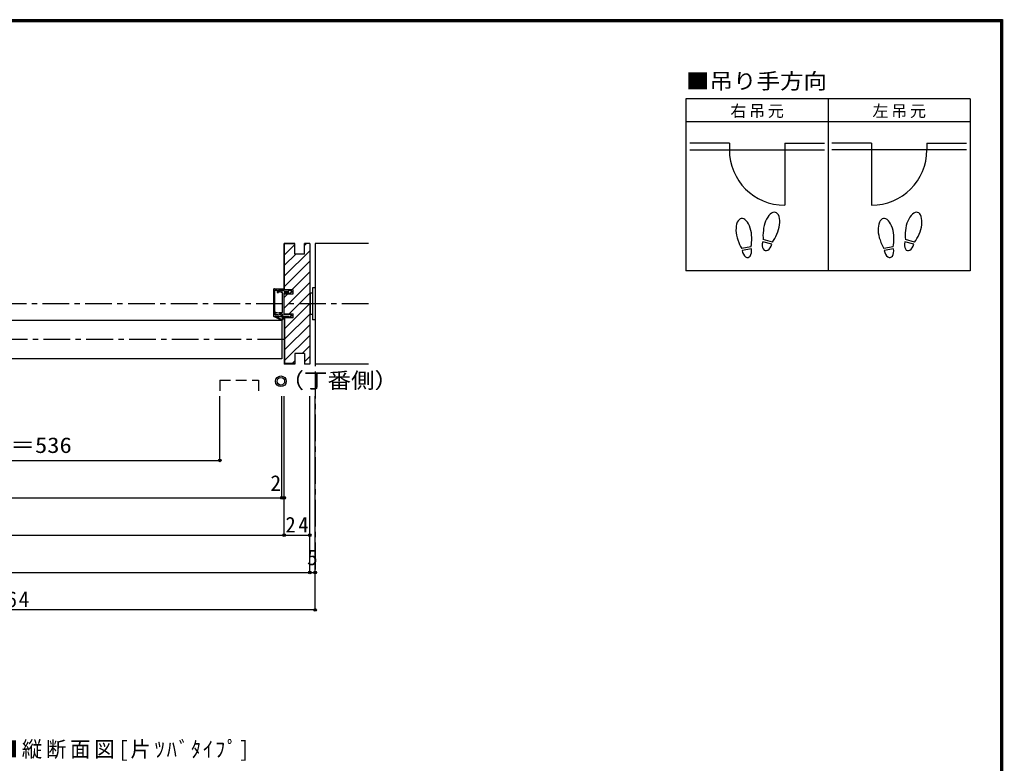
# Model space of a CAD drawing. Units: millimetres at full size, sheet at 1:5; details may follow other scales. Extents: x -973 to 977, y -718 to 696.
# Drawn here: x 57 to 977, y 0 to 696 of the extents above; entities that cross this region are included whole.
import ezdxf
from ezdxf.enums import TextEntityAlignment as Align

# ---------------------------------------------------------------- set-up
doc = ezdxf.new("R2010")
doc.units = ezdxf.units.MM
doc.header["$LTSCALE"] = 5
doc.header["$PDMODE"] = 32
doc.header["$PDSIZE"] = 2.5
for name, pattern in [('CHAIN1', [8, 5, -1, 1, -1]), ('DASHED1', [1.8, 1.2, -0.6]), ('DASHED2', [3, 2, -1])]:
    doc.linetypes.add(name, pattern=pattern)
for name, color, linetype in [('0-0_補助線', 7, 'Continuous'), ('0-1_通り芯', 4, 'DASHED1'), ('0-3_仕上げ', 7, 'Continuous'), ('0-4_枠', 3, 'Continuous'), ('0-6_扉', 6, 'Continuous'), ('0-7_金物', 7, 'Continuous'), ('0-8_戸当', 7, 'Continuous'), ('0-A_文字', 3, 'Continuous'), ('0-B_寸法', 7, 'Continuous'), ('0-C_ハッチ', 4, 'Continuous'), ('F-1_枠', 6, 'Continuous')]:
    doc.layers.add(name, color=color, linetype=linetype)
doc.styles.add('ＭＳ ゴシック', font='')
doc.styles.get('ＭＳ ゴシック').set_extended_font_data('MS Gothic')

msp = doc.modelspace()

# ---------------------------------------------------------------- linework, layer by layer
at = {"layer": '0-1_通り芯', "linetype": 'CHAIN1'}
for p, q in [((333.653, 486.5), (333.653, 178.5)), ((383.653, 430), (-380.347, 430)), ((304.653, 396.5), (-301.347, 396.5))]:
    msp.add_line(p, q, dxfattribs=at)
at = {"layer": '0-3_仕上げ'}
for p, q in [((383.653, 486.5), (333.653, 486.5)), ((333.653, 486.5), (333.653, 373.5)), ((383.653, 373.5), (333.653, 373.5))]:
    msp.add_line(p, q, dxfattribs=at)
at = {"layer": '0-4_枠'}
for p, q in [((304.653, 442.979), (304.653, 486.5)), ((305.153, 442.979), (305.153, 486)), ((314.653, 486), (305.153, 486)), ((328.653, 486.5), (323.653, 486.5)), ((323.653, 476.5), (323.653, 486.5)), ((328.653, 486.5), (328.653, 373.5)), ((313.153, 442.979), (304.653, 442.979)), ((313.153, 439.279), (313.153, 442.979)), ((304.653, 439.279), (313.153, 439.279)), ((304.653, 420.679), (304.653, 439.279)), ((304.653, 420.679), (313.153, 420.679)), ((304.653, 417), (304.653, 373.5)), ((313.153, 416.979), (304.653, 416.979)), ((305.153, 417), (305.153, 374)), ((313.153, 416.979), (313.153, 420.679)), ((323.653, 383.5), (323.653, 373.5)), ((314.653, 373.5), (304.653, 373.5)), ((314.653, 374), (305.153, 374)), ((328.653, 373.5), (323.653, 373.5))]:
    msp.add_line(p, q, dxfattribs=at)
for points in [[(323.653, 476.5), (314.653, 476.5), (314.653, 486.5), (304.653, 486.5)], [(323.653, 383.5), (314.653, 383.5), (314.653, 373.5)]]:
    msp.add_lwpolyline(points, dxfattribs=at)
at = {"layer": '0-6_扉'}
for p, q in [((302.653, 414.5), (-296.347, 414.5)), ((302.653, 414.5), (302.653, 378.5)), ((302.653, 378.5), (-296.347, 378.5))]:
    msp.add_line(p, q, dxfattribs=at)
at = {"layer": '0-6_扉', "linetype": 'DASHED2'}
for p, q in [((244.658, 358.408), (244.658, 343.5)), ((244.658, 358.408), (280.658, 358.408)), ((280.658, 358.408), (280.658, 343.5))]:
    msp.add_line(p, q, dxfattribs=at)
at = {"layer": '0-7_金物'}
for p, q in [((333.653, 445), (331.153, 445)), ((331.153, 445), (331.153, 415)), ((333.653, 445), (333.653, 415)), ((329.153, 439), (328.653, 439)), ((329.153, 440), (329.153, 420)), ((331.153, 440), (329.153, 440)), ((329.153, 421), (328.653, 421)), ((331.153, 420), (329.153, 420)), ((333.653, 415), (331.153, 415))]:
    msp.add_line(p, q, dxfattribs=at)
for radius in [5, 3.5]:
    msp.add_circle((301.702, 357.457), radius, dxfattribs=at)
at = {"layer": '0-8_戸当', "color": 2}
for p, q in [((721.239, 580.308), (684.139, 580.308)), ((721.239, 580.308), (721.239, 574.008)), ((773.039, 580.308), (810.139, 580.308)), ((773.039, 580.308), (773.039, 522.208)), ((854.239, 580.308), (817.139, 580.308)), ((854.239, 580.308), (854.239, 522.208)), ((906.039, 580.308), (943.139, 580.308)), ((906.039, 580.308), (906.039, 574.008)), ((684.139, 574.008), (810.139, 574.008)), ((943.139, 574.008), (817.139, 574.008))]:
    msp.add_line(p, q, dxfattribs=at)
at = {"layer": '0-8_戸当', "color": 3}
for p, q in [((760.924, 485.706), (752.444, 487.978)), ((761.468, 487.735), (752.987, 490.007)), ((893.924, 485.706), (885.444, 487.978)), ((894.468, 487.735), (885.987, 490.007)), ((741.457, 483.378), (732.811, 481.853)), ((741.822, 481.31), (733.175, 479.785)), ((874.457, 483.378), (865.811, 481.853)), ((874.822, 481.31), (866.175, 479.785))]:
    msp.add_line(p, q, dxfattribs=at)
at = {"layer": '0-8_戸当'}
for p, q in [((294.653, 443.129), (294.653, 418.629)), ((295.653, 444.129), (304.353, 444.129)), ((296.153, 419.629), (296.153, 442.629)), ((296.153, 442.629), (298.253, 442.629)), ((298.253, 442.629), (298.253, 440.629)), ((299.453, 442.629), (302.153, 442.629)), ((299.453, 440.629), (299.453, 442.629)), ((301.766, 442.616), (300.048, 442.143)), ((301.319, 441.328), (300.458, 441.015)), ((302.153, 442.379), (302.153, 442.629)), ((302.153, 442.329), (302.153, 442.079)), ((304.653, 442.079), (302.153, 442.079)), ((304.551, 443.604), (302.651, 442.154)), ((304.653, 441.829), (304.653, 442.079)), ((304.653, 441.829), (309.153, 441.829)), ((312.153, 441.079), (309.153, 442.979)), ((309.153, 441.829), (309.153, 442.979)), ((298.253, 440.629), (299.453, 440.629)), ((302.653, 440.879), (302.153, 440.879)), ((303.153, 422.129), (303.153, 440.379)), ((304.653, 419.629), (304.653, 440.329)), ((309.153, 440.329), (304.653, 440.329)), ((309.153, 439.579), (312.153, 441.079)), ((309.153, 439.579), (309.153, 440.329)), ((295.153, 418.129), (302.153, 418.129)), ((301.348, 415.019), (295.153, 418.129)), ((296.153, 419.629), (300.153, 419.629)), ((299.136, 419.784), (296.645, 420.561)), ((301.662, 415.645), (296.713, 418.129)), ((299.684, 421.079), (297.062, 421.897)), ((300.153, 419.679), (300.153, 419.629)), ((302.653, 421.629), (300.693, 421.629)), ((302.153, 418.829), (300.95, 420.081)), ((302.153, 418.129), (302.153, 418.829)), ((303.253, 416.629), (303.253, 419.129)), ((303.953, 418.129), (309.153, 418.129)), ((303.953, 416.629), (303.953, 418.129)), ((309.153, 418.129), (309.153, 416.979))]:
    msp.add_line(p, q, dxfattribs=at)
for points in [[(303.953, 418.129), (303.953, 419.129), (303.153, 419.129), (303.153, 420.229), (300.816, 420.229)], [(309.153, 420.379), (309.153, 419.629), (304.653, 419.629)], [(309.153, 420.379), (312.153, 418.879), (309.153, 416.979)]]:
    msp.add_lwpolyline(points, dxfattribs=at)
at = {"layer": '0-8_戸当', "color": 2}
for centre, start, end in [((773.039, 574.008), 180, 270), ((854.239, 574.008), 270, 0)]:
    msp.add_arc(centre, 51.8, start, end, dxfattribs=at)
at = {"layer": '0-8_戸当'}
for centre, radius, start, end in [((295.653, 443.129), 1, 90, 180), ((300.253, 441.579), 0.6, 106.79003, 180), ((300.253, 441.579), 0.6, 180, 293.33765), ((302.153, 441.879), 1, 213.47738, 270), ((301.853, 442.329), 0.3, 0, 106.79003), ((302.453, 442.379), 0.3, 180, 311.34778), ((304.353, 443.829), 0.3, 311.34778, 90), ((302.653, 440.379), 0.5, 0, 90), ((295.153, 418.629), 0.5, 180, 270), ((296.853, 421.229), 0.7, 72.67017, 252.67017), ((299.493, 420.929), 1.2, 252.67017, 311.40962), ((300.693, 420.429), 1.2, 90, 147.21126), ((300.653, 419.679), 0.5, 53.61521, 180), ((300.816, 419.429), 0.8, 90, 131.40962), ((302.153, 416.629), 1.8, 243.42485, 360), ((302.153, 416.629), 1.1, 243.42485, 360), ((302.653, 422.129), 0.5, 270, 0)]:
    msp.add_arc(centre, radius, start, end, dxfattribs=at)
at = {"layer": '0-8_戸当', "color": 3}
for centre, major_axis, ratio, start_param, end_param in [((760.713, 501.878), (3.644, 13.601), 0.5, 4.3405914, 8.2257792), ((893.713, 501.878), (3.644, 13.601), 0.5, 4.3405914, 8.2257792), ((734.795, 495.877), (-2.445, 13.867), 0.5, 4.3405914, 8.2257792), ((867.795, 495.877), (-2.445, 13.867), 0.5, 4.3405914, 8.2257792), ((760.609, 501.489), (4.416, 16.48), 0.4, 1.8506333, 2.4428768), ((893.609, 501.489), (4.416, 16.48), 0.4, 1.8506333, 2.4428768), ((734.865, 495.481), (-2.963, 16.802), 0.4, 1.8506333, 2.4428768), ((734.865, 495.481), (-2.963, 16.802), 0.4, 3.8403085, 4.432552), ((756.684, 486.842), (1.894, 7.067), 0.6, 1.5707963, 4.712389), ((760.609, 501.489), (4.416, 16.48), 0.4, 3.8403085, 4.432552), ((867.865, 495.481), (-2.963, 16.802), 0.4, 1.8506333, 2.4428768), ((867.865, 495.481), (-2.963, 16.802), 0.4, 3.8403085, 4.432552), ((889.684, 486.842), (1.894, 7.067), 0.6, 1.5707963, 4.712389), ((893.609, 501.489), (4.416, 16.48), 0.4, 3.8403085, 4.432552), ((737.498, 480.548), (-1.27, 7.205), 0.6, 1.5707963, 4.712389), ((870.498, 480.548), (-1.27, 7.205), 0.6, 1.5707963, 4.712389)]:
    msp.add_ellipse(centre, major_axis=major_axis, ratio=ratio, start_param=start_param, end_param=end_param, dxfattribs=at)
at = {"layer": '0-A_文字'}
for p, q in [((680.639, 621.667), (680.639, 460.667)), ((946.639, 621.667), (680.639, 621.667)), ((813.639, 621.667), (813.639, 460.667)), ((680.639, 600.667), (946.639, 600.667))]:
    msp.add_line(p, q, dxfattribs=at)
msp.add_lwpolyline([(946.639, 621.667), (946.639, 460.667), (680.639, 460.667)], dxfattribs=at)
at = {"layer": '0-B_寸法', "color": 4}
for p, q in [((244.658, 283.5), (244.658, 343.5)), ((302.653, 248.5), (302.653, 343.5)), ((304.653, 213.5), (304.653, 343.5)), ((328.653, 178.5), (328.653, 343.5)), ((333.653, 143.5), (333.653, 343.5)), ((-291.347, 283.5), (244.658, 283.5)), ((-301.347, 248.5), (304.653, 248.5)), ((-325.347, 213.5), (328.653, 213.5)), ((-330.347, 178.5), (333.653, 178.5)), ((333.653, 143.5), (-330.347, 143.5))]:
    msp.add_line(p, q, dxfattribs=at)
at = {"layer": '0-B_寸法'}
for p in [(244.658, 283.5), (302.653, 248.5), (304.653, 248.5), (304.653, 213.5), (328.653, 213.5), (328.653, 178.5), (333.653, 178.5), (333.653, 143.5)]:
    msp.add_point(p, dxfattribs=at)
at = {"layer": '0-C_ハッチ'}
for p, q in [((305.153, 485.833), (305.32, 486)), ((305.153, 475.934), (314.653, 485.434)), ((305.153, 456.135), (328.653, 479.635)), ((323.653, 484.534), (325.619, 486.5)), ((305.153, 466.034), (315.619, 476.5)), ((305.153, 446.235), (328.653, 469.735)), ((311.469, 442.651), (328.653, 459.836)), ((304.653, 425.936), (328.653, 449.936)), ((304.653, 435.836), (308.096, 439.279)), ((309.316, 420.7), (328.653, 440.037)), ((305.153, 406.637), (328.653, 430.137)), ((305.153, 396.738), (328.653, 420.238)), ((305.153, 386.838), (328.653, 410.338)), ((305.153, 376.939), (328.653, 400.439)), ((321.614, 383.5), (328.653, 390.539)), ((323.653, 375.64), (328.653, 380.64)), ((312.114, 374), (314.653, 376.539))]:
    msp.add_line(p, q, dxfattribs=at)
at = {"layer": 'F-1_枠'}
for p, q in [((-973.347, 695.833), (976.653, 695.833)), ((-973.347, 695), (976.653, 695)), ((-973.347, 694.167), (976.653, 694.167)), ((974.986, 695.833), (974.986, -700.833)), ((975.82, 695.833), (975.82, -700.833)), ((976.653, 695.833), (976.653, -700.833))]:
    msp.add_line(p, q, dxfattribs=at)

# ---------------------------------------------------------------- texts
at = {"layer": '0-0_補助線', "style": 'ＭＳ ゴシック', "width": 1.15}
msp.add_text('有効開口寸法＝536', height=14.66, dxfattribs=at).set_placement((-89.347, 286), align=Align.BOTTOM_LEFT)
at = {"layer": '0-0_補助線', "insert": (-59.597, 146), "char_height": 14.66, "attachment_point": 7, "style": 'ＭＳ ゴシック'}
msp.add_mtext('\\T1.16;ＲＯＷ＝664', dxfattribs=at)
at = {"layer": '0-A_文字', "color": 7, "style": 'ＭＳ ゴシック', "width": 1.1}
for s, p in [('■吊り手方向', (680.639, 626.667)), ('（丁番側）', (301.335, 346.605))]:
    msp.add_text(s, height=14.66, dxfattribs=at).set_placement(p, align=Align.BOTTOM_LEFT)
at = {"layer": '0-A_文字', "color": 7, "attachment_point": 7, "style": 'ＭＳ ゴシック'}
for s, insert, char_height in [('\\T1.17;右吊元', (722.139, 603.667), 11), ('\\T1.17;左吊元', (855.139, 603.667), 11), ('\\T1.19;\\W0.95;■縦断面図[片ﾂﾊﾞﾀｲﾌﾟ]', (36.653, 2.5), 14.66)]:
    msp.add_mtext(s, dxfattribs=dict(at, insert=insert, char_height=char_height))
at = {"layer": '0-B_寸法', "style": 'ＭＳ ゴシック'}
for s, p in [('2', (291.903, 250.5)), ('5', (326.153, 181))]:
    msp.add_text(s, height=14.66, dxfattribs=at).set_placement(p, align=Align.BOTTOM_LEFT)
at = {"layer": '0-B_寸法', "insert": (306.028, 216), "char_height": 14.66, "attachment_point": 7, "style": 'ＭＳ ゴシック'}
msp.add_mtext('\\T1.27;\\W0.95;24', dxfattribs=at)

doc.saveas('drawing.dxf')
